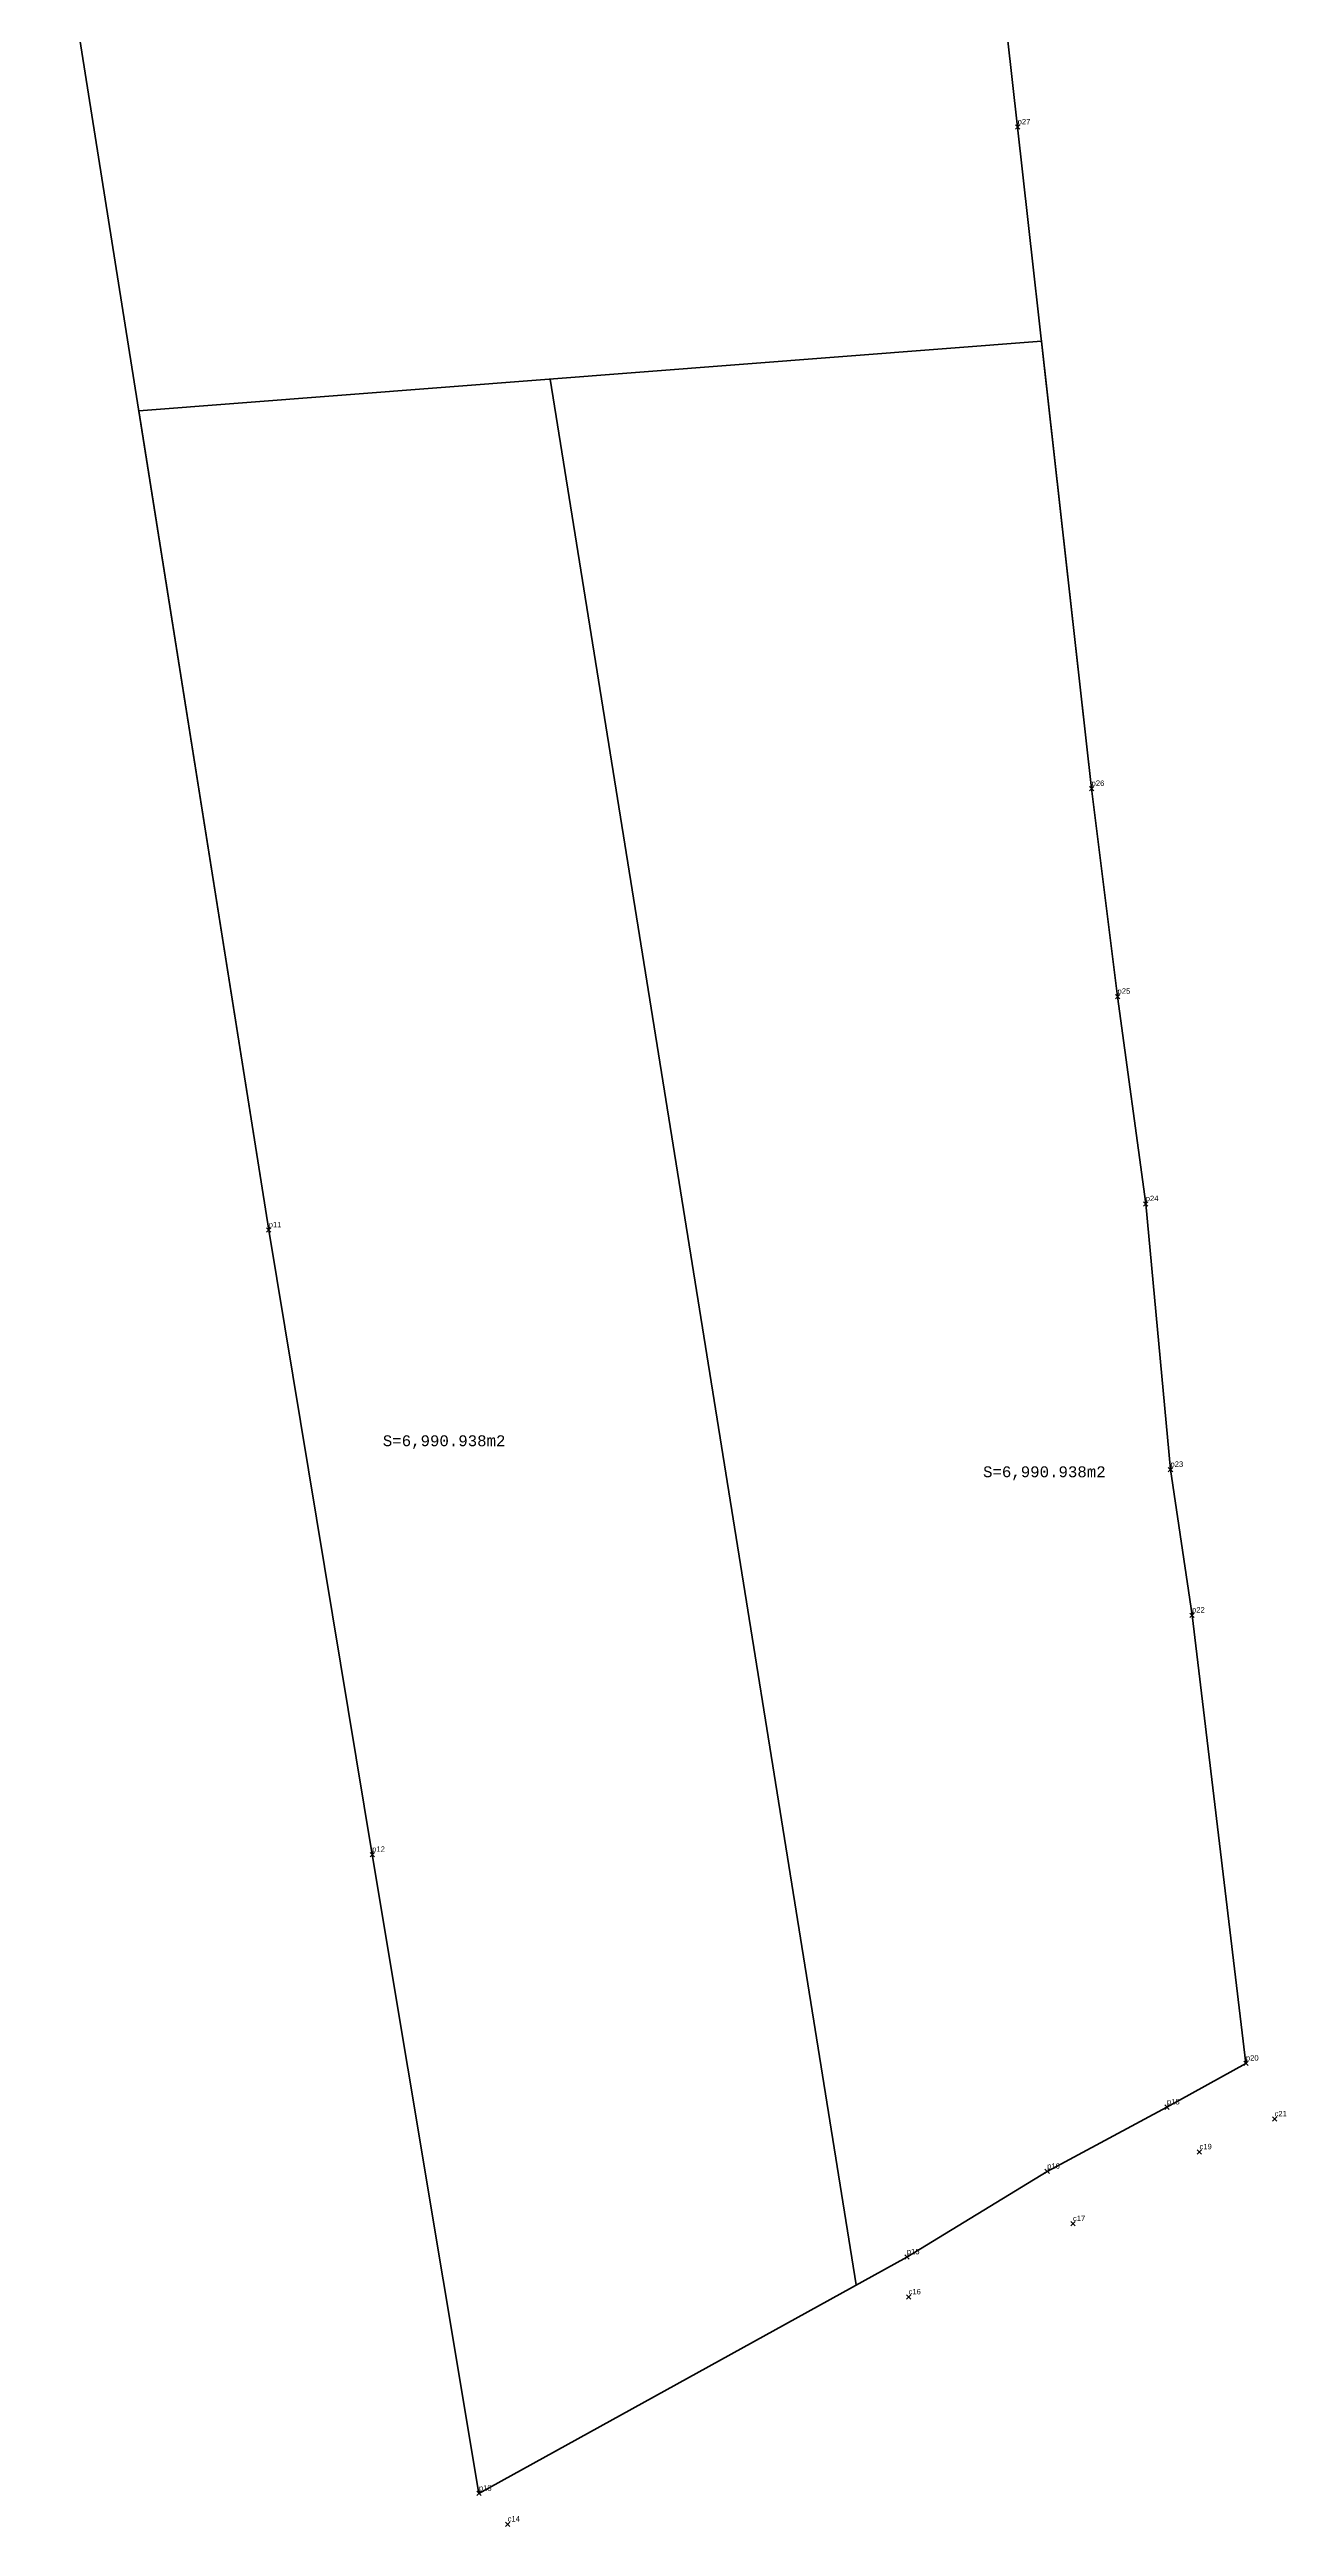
# Model space of a CAD drawing. Header units: millimetres. Extents: x 608805 to 610321, y 1323635 to 1324629.
# Drawn here: x 608836.2 to 608949.7, y 1323635.1 to 1323862.6 of the extents above; entities that cross this region are included whole.
import ezdxf
from ezdxf.enums import TextEntityAlignment as Align

# ---------------------------------------------------------------- set-up
doc = ezdxf.new("R2010")
doc.units = ezdxf.units.MM
doc.header["$PDMODE"] = 3
doc.header["$PDSIZE"] = 0.2
doc.layers.get('0').update_dxf_attribs({"color": 1, "linetype": 'CONTINUOUS', "lineweight": 100})
doc.layers.add('Point', color=5, linetype='CONTINUOUS', lineweight=100)
doc.layers.add('Point_Name', color=1, linetype='CONTINUOUS', lineweight=100)
doc.styles.add('MONOTXT4', font='monotxt4.shx')
doc.styles.get("Standard").update_dxf_attribs({"font": 'arial.ttf', "width": 0.65})

msp = doc.modelspace()

# ---------------------------------------------------------------- linework, layer by layer
at = {"color": 5}
msp.add_line((608844.38, 1323829.4, 122.96), (608927.24, 1323835.81, 122.96), dxfattribs=at)
at = {"color": 7, "true_color": 0xffffff}
msp.add_line((608882.13, 1323832.33, 122.96), (608910.22, 1323657.31, 122.96), dxfattribs=at)
at = {"elevation": 122.96}
msp.add_lwpolyline([(608836.18, 1323881.07), (608856.3, 1323754.18), (608865.8, 1323696.84), (608875.59, 1323638.17), (608914.87, 1323659.88), (608927.75, 1323667.74), (608938.74, 1323673.64), (608945.99, 1323677.66), (608941.05, 1323718.81), (608939.07, 1323732.19), (608936.8, 1323756.59), (608934.21, 1323775.63), (608931.83, 1323794.72), (608925.04, 1323855.47), (608919.45, 1323905.28)], dxfattribs=at)
at = {"color": 7, "true_color": 0xffffff, "elevation": 122.96}
for points in [[(608945.99, 1323677.66), (608941.05, 1323718.81), (608939.07, 1323732.19), (608936.8, 1323756.59), (608934.21, 1323775.63), (608931.83, 1323794.72), (608927.24, 1323835.81), (608844.38, 1323829.4), (608856.3, 1323754.18), (608865.8, 1323696.84), (608875.59, 1323638.17), (608914.87, 1323659.88), (608927.75, 1323667.74), (608938.74, 1323673.64), (608945.99, 1323677.66)], [(608910.22, 1323657.31), (608882.13, 1323832.33)]]:
    msp.add_lwpolyline(points, dxfattribs=at)
at = {"layer": 'Point'}
for p in [(608925.04, 1323855.47, 118.44), (608931.83, 1323794.72, 123.69), (608934.21, 1323775.63, 124.52), (608936.8, 1323756.59, 124.67), (608856.3, 1323754.18, 124.6), (608939.07, 1323732.19, 125.93), (608941.05, 1323718.81, 126.4), (608865.8, 1323696.84, 128.97), (608945.99, 1323677.66, 126.99), (608938.74, 1323673.64, 127.05), (608948.62, 1323672.54, 126.59), (608941.73, 1323669.52, 126.77), (608927.75, 1323667.74, 128), (608930.12, 1323662.93, 126.99), (608914.87, 1323659.88, 127.87), (608915.03, 1323656.2, 127.93), (608875.59, 1323638.17, 129.1), (608878.23, 1323635.34, 129.14)]:
    msp.add_point(p, dxfattribs=at)

# ---------------------------------------------------------------- texts
at = {"color": 2, "style": 'MONOTXT4'}
for p in [(608872.4, 1323734.71), (608927.49, 1323731.86)]:
    msp.add_text('S=6,990.938m2', height=1, dxfattribs=at).set_placement(p, align=Align.MIDDLE)
at = {"layer": 'Point_Name'}
for s, p in [('p27', (608925.04, 1323855.72)), ('p26', (608931.83, 1323794.97)), ('p25', (608934.21, 1323775.88)), ('p24', (608936.8, 1323756.84)), ('p11', (608856.3, 1323754.43)), ('p23', (608939.07, 1323732.44)), ('p22', (608941.05, 1323719.06)), ('p12', (608865.8, 1323697.09)), ('p20', (608945.99, 1323677.91)), ('p18', (608938.74, 1323673.89)), ('c21', (608948.62, 1323672.79)), ('c19', (608941.73, 1323669.77)), ('p16', (608927.75, 1323667.99)), ('c17', (608930.12, 1323663.18)), ('p15', (608914.87, 1323660.13)), ('c16', (608915.03, 1323656.45)), ('p13', (608875.59, 1323638.42)), ('c14', (608878.23, 1323635.59))]:
    msp.add_text(s, height=0.5, dxfattribs=at).set_placement(p)

doc.saveas('drawing.dxf')
